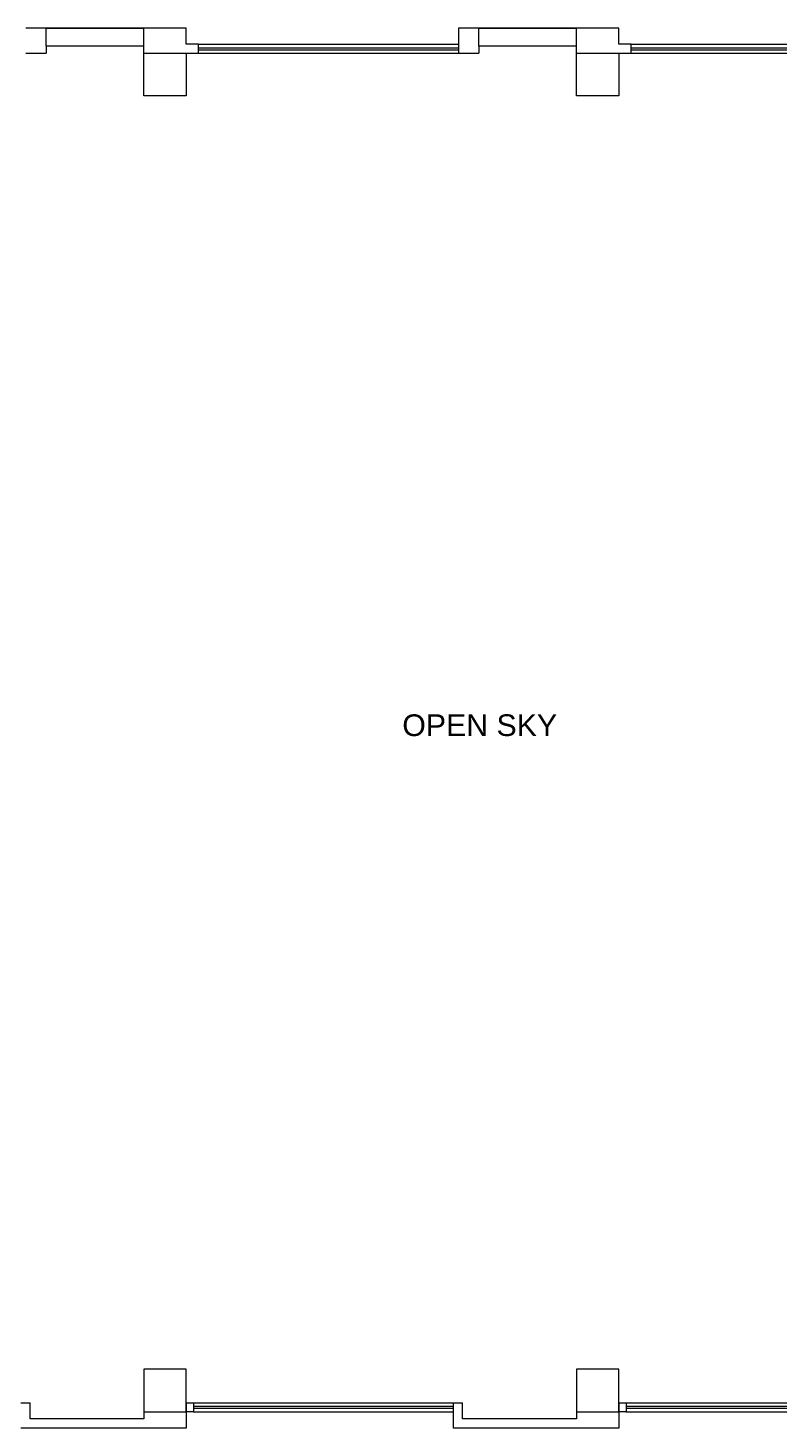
# Model space of a CAD drawing. Header units: inches. Extents: x -98933 to 1585249, y -3352739 to 192771.
# Drawn here: x 39568 to 39983, y 49740 to 50515 of the extents above; entities that cross this region are included whole.
import ezdxf

# ---------------------------------------------------------------- set-up
doc = ezdxf.new("R2010")
doc.units = ezdxf.units.IN
doc.header["$MEASUREMENT"] = 0
doc.layers.add('coloum', color=220, linetype='Continuous', lineweight=0)
doc.layers.add('WALL (I)', color=7, linetype='Continuous', lineweight=0)
doc.styles.add('style1', font='arial.ttf')

msp = doc.modelspace()

# ---------------------------------------------------------------- linework, layer by layer
at = {"layer": 'WALL (I)', "color": 7, "ltscale": 30}
for p, q in [((39655.51, 50514.54), (39566.76, 50514.54)), ((39631.88, 50514.54), (39631.88, 50504.54)), ((39655.51, 50505.54), (39655.51, 50514.54)), ((39895.01, 50514.54), (39806.26, 50514.54)), ((39806.26, 50514.54), (39806.26, 50500.54)), ((39871.38, 50514.54), (39871.38, 50504.54)), ((39895.01, 50505.54), (39895.01, 50514.54)), ((39566.76, 50500.54), (39577.88, 50500.54)), ((39632.01, 50504.54), (39577.88, 50504.54)), ((39577.88, 50504.54), (39577.88, 50500.54)), ((39632.01, 50500.54), (39632.01, 50504.54)), ((39662.26, 50505.54), (39655.51, 50505.54)), ((39655.51, 50500.54), (39662.26, 50500.54)), ((39662.26, 50505.54), (39806.26, 50505.54)), ((39662.26, 50500.54), (39662.26, 50505.54)), ((39662.26, 50503.54), (39806.26, 50503.54)), ((39662.26, 50502.54), (39806.26, 50502.54)), ((39662.26, 50500.54), (39806.26, 50500.54)), ((39806.26, 50500.54), (39817.38, 50500.54)), ((39871.51, 50504.54), (39817.38, 50504.54)), ((39817.38, 50504.54), (39817.38, 50500.54)), ((39871.51, 50500.54), (39871.51, 50504.54)), ((39901.76, 50505.54), (39895.01, 50505.54)), ((39895.01, 50500.54), (39901.76, 50500.54)), ((39901.76, 50505.54), (40045.76, 50505.54)), ((39901.76, 50500.54), (39901.76, 50505.54)), ((39901.76, 50503.54), (40045.76, 50503.54)), ((39901.76, 50502.54), (40045.76, 50502.54)), ((39901.76, 50500.54), (40045.76, 50500.54)), ((39564.01, 49753.54), (39569.01, 49753.54)), ((39569.01, 49744.54), (39569.01, 49753.54)), ((39632.01, 49748.54), (39632.01, 49744.54)), ((39655.51, 49753.54), (39659.51, 49753.54)), ((39655.51, 49753.54), (39655.51, 49739.54)), ((39659.51, 49748.54), (39655.51, 49748.54)), ((39659.51, 49753.54), (39803.51, 49753.54)), ((39659.51, 49753.54), (39659.51, 49748.54)), ((39659.51, 49751.54), (39803.51, 49751.54)), ((39659.51, 49750.54), (39803.51, 49750.54)), ((39659.51, 49748.54), (39803.51, 49748.54)), ((39803.51, 49739.54), (39803.51, 49753.54)), ((39803.51, 49753.54), (39808.51, 49753.54)), ((39808.51, 49744.54), (39808.51, 49753.54)), ((39871.51, 49748.54), (39871.51, 49744.54)), ((39895.01, 49753.54), (39899.01, 49753.54)), ((39895.01, 49753.54), (39895.01, 49739.54)), ((39899.01, 49748.54), (39895.01, 49748.54)), ((39899.01, 49753.54), (40043.01, 49753.54)), ((39899.01, 49753.54), (39899.01, 49748.54)), ((39899.01, 49751.54), (40043.01, 49751.54)), ((39899.01, 49750.54), (40043.01, 49750.54)), ((39899.01, 49748.54), (40043.01, 49748.54)), ((39655.51, 49739.54), (39564.01, 49739.54)), ((39632.01, 49744.54), (39569.01, 49744.54)), ((39895.01, 49739.54), (39803.51, 49739.54)), ((39871.51, 49744.54), (39808.51, 49744.54))]:
    msp.add_line(p, q, dxfattribs=at)
for points in [[(39577.88, 50514.54), (39631.88, 50514.54), (39631.88, 50504.54), (39577.88, 50504.54), (39577.88, 50514.54)], [(39817.38, 50514.54), (39871.38, 50514.54), (39871.38, 50504.54), (39817.38, 50504.54), (39817.38, 50514.54)]]:
    msp.add_lwpolyline(points, dxfattribs=at)
for points in [[(39632.01, 50500.54), (39655.51, 50500.54), (39655.51, 50477.04), (39632.01, 50477.04)], [(39871.51, 50500.54), (39895.01, 50500.54), (39895.01, 50477.04), (39871.51, 50477.04)], [(39632.01, 49748.54), (39655.51, 49748.54), (39655.51, 49772.04), (39632.01, 49772.04)], [(39871.51, 49748.54), (39895.01, 49748.54), (39895.01, 49772.04), (39871.51, 49772.04)]]:
    msp.add_lwpolyline(points, close=True, dxfattribs=at)

# ---------------------------------------------------------------- texts
at = {"layer": 'coloum', "color": 7, "lineweight": 13, "insert": (39817.94, 50134.59), "char_height": 12, "width": 259.1873, "attachment_point": 2, "style": 'style1'}
msp.add_mtext('OPEN SKY', dxfattribs=at)

doc.saveas('drawing.dxf')
